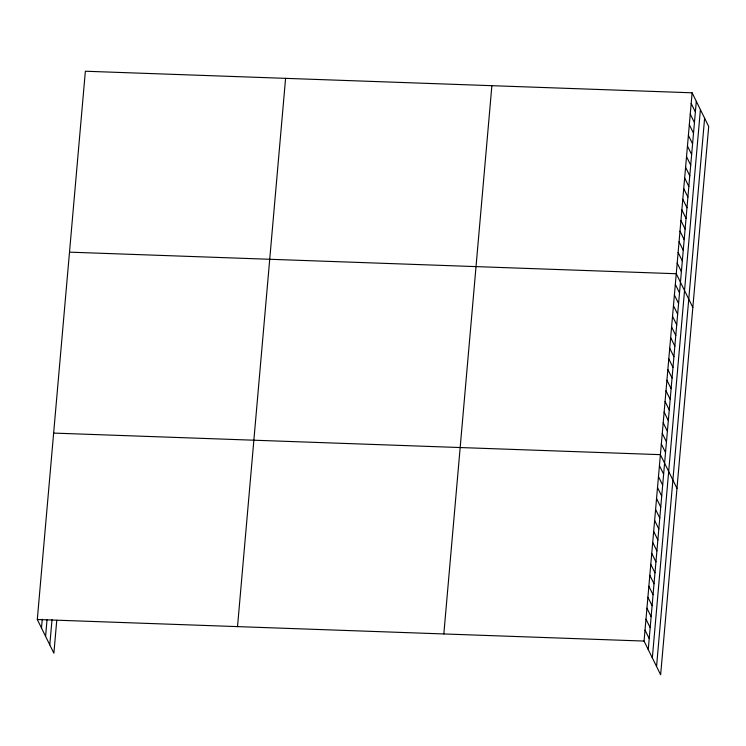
<?xml version="1.0" encoding="UTF-8"?>
<svg xmlns="http://www.w3.org/2000/svg" width="746" height="746" viewBox="0 0 746 746"><rect width="100%" height="100%" fill="white"/><g stroke="black" fill="none" stroke-linecap="round" stroke-linejoin="round"><path stroke-width="1.12" d="M56.761 620.299L53.88 653.198L37.3 619.497L85.361 71.234L692.12 92.802L708.7 126.503L660.639 674.766L644.059 641.066L692.12 92.802M41.487 628.02L42.261 619.245M45.581 636.329L47.026 619.879M49.795 644.889L52.006 619.665M237.526 626.612L285.587 78.349M443.833 633.951L491.884 85.687M648.255 649.589L696.307 101.325M652.34 657.897L700.401 109.634M656.555 666.458L704.616 118.194M69.499 252.157L676.258 273.735L692.838 307.427M53.637 433.09L660.397 454.659L676.976 488.36M37.3 619.497L644.059 641.066M691.188 103.452L695.375 111.965M690.255 114.091L694.442 122.605M689.323 124.731L693.51 133.254M688.39 135.371L692.577 143.894M687.458 146.02L691.645 154.534M686.525 156.66L690.712 165.183M685.593 167.3L689.78 175.823M684.651 177.949L688.847 186.463M683.718 188.589L687.915 197.112M682.786 199.229L686.982 207.752M681.853 209.878L686.05 218.391M680.921 220.518L685.117 229.041M679.988 231.157L684.185 239.68M679.056 241.807L683.252 250.32M678.123 252.446L682.32 260.96M677.191 263.086L681.387 271.609M675.326 284.375L679.522 292.889M674.393 295.015L678.59 303.538M673.461 305.664L677.648 314.178M672.528 316.304L676.715 324.818M671.596 326.944L675.783 335.467M670.663 337.584L674.85 346.107M669.731 348.233L673.918 356.747M668.798 358.873L672.985 367.396M667.866 369.512L672.053 378.035M666.933 380.162L671.12 388.675M666.001 390.801L670.188 399.324M665.068 401.441L669.255 409.964M664.136 412.09L668.323 420.604M663.194 422.73L667.39 431.253M662.262 433.37L666.458 441.893M661.329 444.019L665.525 452.533M659.436 465.625L663.632 474.139M658.476 476.591L662.672 485.105M657.515 487.558L661.711 496.071M656.555 498.524L660.751 507.038M655.594 509.481L659.781 518.004M654.634 520.447L658.821 528.97M653.673 531.413L657.86 539.936M652.713 542.379L656.9 550.902M651.752 553.346L655.939 561.869M650.792 564.312L654.979 572.825M649.822 575.278L654.018 583.792M648.861 586.244L653.058 594.758M647.901 597.21L652.097 605.724M646.941 608.177L651.137 616.69M645.98 619.133L650.176 627.656M645.02 630.1L649.216 638.623"/></g></svg>
